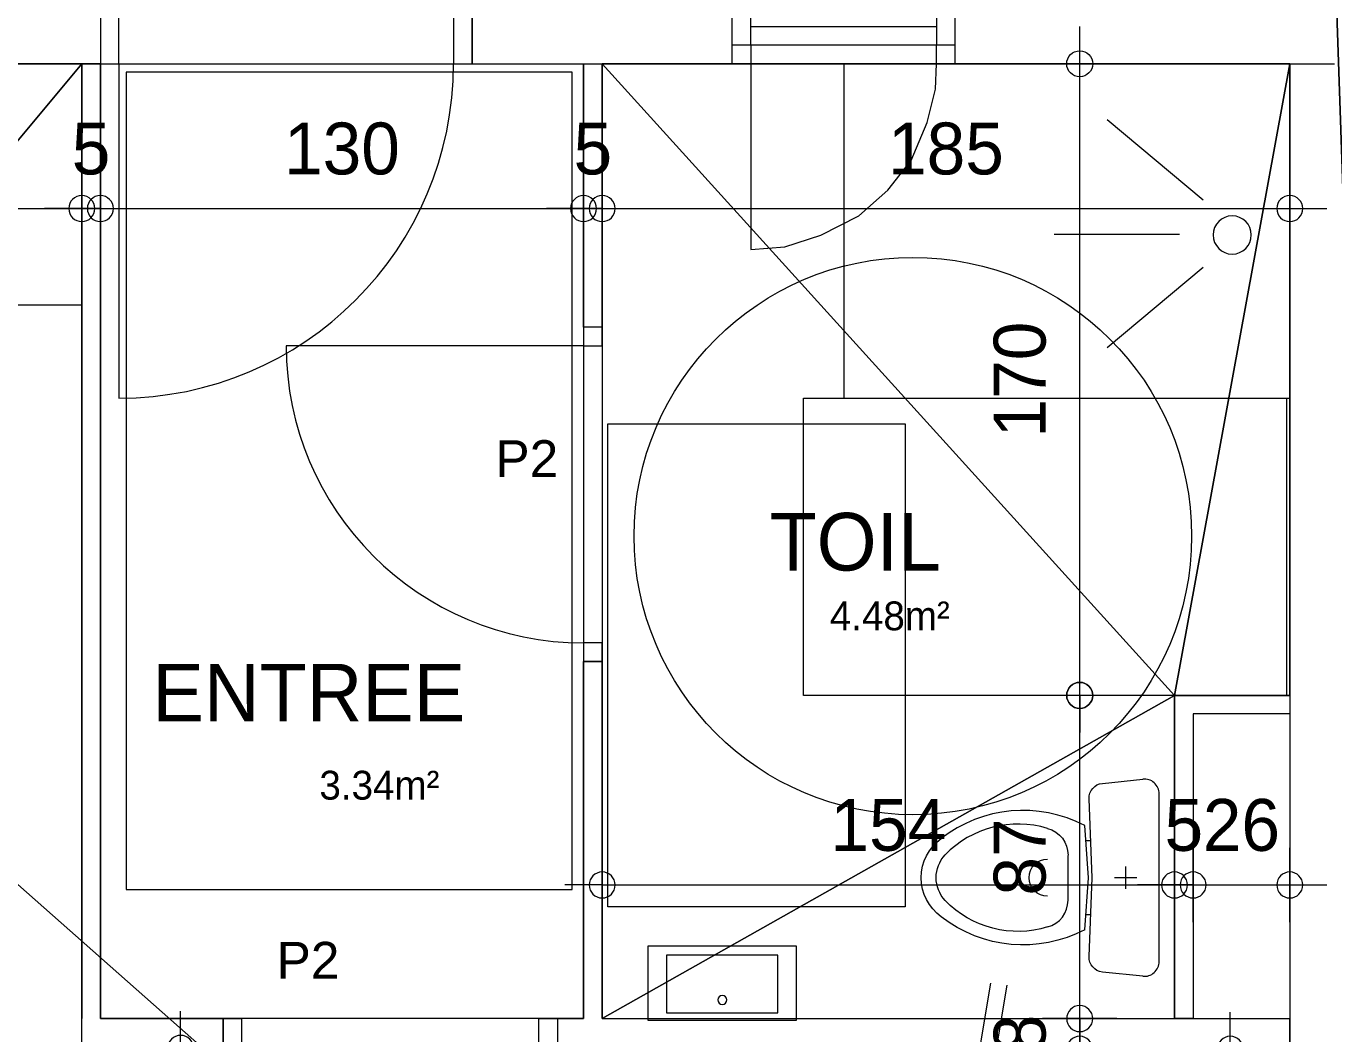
# Model space of a CAD drawing. Header units: metres. Extents: x 1.8 to 61.8, y -52.8 to -10.8.
# Drawn here: x 15.882 to 19.4, y -20.458 to -17.745 of the extents above; entities that cross this region are included whole.
import ezdxf
from ezdxf.enums import TextEntityAlignment as Align
from ezdxf.lldxf.tags import DXFTag

# ---------------------------------------------------------------- set-up
doc = ezdxf.new("R2010")
doc.units = ezdxf.units.M
doc.header["$MEASUREMENT"] = 0
for name, color, linetype in [('Calque commun', 7, 'Continuous'), ('Calque2', 7, 'Continuous'), ('Calque5', 7, 'Continuous'), ('Calque7', 7, 'Continuous'), ('Textes', 7, 'Continuous')]:
    doc.layers.add(name, color=color, linetype=linetype)
doc.styles.add('Arial8', font='arial.ttf', dxfattribs={"height": 0.098961})
doc.styles.add('Century Gothic11', font='GOTHIC.TTF', dxfattribs={"height": 0.139636})
doc.styles.add('Century Gothic19', font='GOTHIC.TTF', dxfattribs={"height": 0.155151})
doc.styles.add('Century Gothic5', font='GOTHIC.TTF', dxfattribs={"height": 0.077575})
tags = doc.linetypes.add('DASHDOT2', pattern=[0.5, 0.25, -0.125, 0, -0.125]).pattern_tags.tags
tags[10:11] = [DXFTag(74, 4), DXFTag(75, 0), DXFTag(340, '0'), DXFTag(46, 1.0), DXFTag(50, 0.0), DXFTag(44, 0.0), DXFTag(45, 0.0)]
tags[8:9] = [DXFTag(74, 4), DXFTag(75, 0), DXFTag(340, '0'), DXFTag(46, 1.0), DXFTag(50, 0.0), DXFTag(44, 0.0), DXFTag(45, 0.0)]
tags[6:7] = [DXFTag(74, 4), DXFTag(75, 0), DXFTag(340, '0'), DXFTag(46, 1.0), DXFTag(50, 0.0), DXFTag(44, 0.0), DXFTag(45, 0.0)]
tags[4:5] = [DXFTag(74, 4), DXFTag(75, 0), DXFTag(340, '0'), DXFTag(46, 1.0), DXFTag(50, 0.0), DXFTag(44, 0.0), DXFTag(45, 0.0)]
tags = doc.linetypes.add('HIDDEN', pattern=[0.375, 0.25, -0.125]).pattern_tags.tags
tags[6:7] = [DXFTag(74, 4), DXFTag(75, 0), DXFTag(340, '0'), DXFTag(46, 1.0), DXFTag(50, 0.0), DXFTag(44, 0.0), DXFTag(45, 0.0)]
tags[4:5] = [DXFTag(74, 4), DXFTag(75, 0), DXFTag(340, '0'), DXFTag(46, 1.0), DXFTag(50, 0.0), DXFTag(44, 0.0), DXFTag(45, 0.0)]
tags = doc.linetypes.add('HIDDEN2', pattern=[0.1875, 0.125, -0.0625]).pattern_tags.tags
tags[6:7] = [DXFTag(74, 4), DXFTag(75, 0), DXFTag(340, '0'), DXFTag(46, 1.0), DXFTag(50, 0.0), DXFTag(44, 0.0), DXFTag(45, 0.0)]
tags[4:5] = [DXFTag(74, 4), DXFTag(75, 0), DXFTag(340, '0'), DXFTag(46, 1.0), DXFTag(50, 0.0), DXFTag(44, 0.0), DXFTag(45, 0.0)]

# ---------------------------------------------------------------- blocks, each defined once
blk = doc.blocks.new('Block52712')
at = {"layer": 'Calque commun', "color": 7, "linetype": 'Continuous', "lineweight": 9}
for p, q in [((15.1815, -17.8466), (16.0815, -17.8466)), ((17.0815, -17.8466), (17.7815, -17.8466)), ((18.3815, -17.8466), (19.4015, -17.8466))]:
    blk.add_line(p, q, dxfattribs=at)
blk = doc.blocks.new('Block52730')
at = {"layer": 'Calque commun', "color": 7, "linetype": 'Continuous', "lineweight": 9}
blk.add_line((19.2815, -17.8466), (19.2815, -26.2066), dxfattribs=at)
blk = doc.blocks.new('@PRES_1_$$_1-19')
at = {"layer": 'Calque commun', "color": 5, "linetype": 'Continuous', "lineweight": 9}
for p, q in [((0, 0.32), (0.6, 0.32)), ((0.6, 0.15), (0, 0.15)), ((0.05, 0.05), (0.05, 0.15)), ((0.55, 0.15), (0.55, 0.05)), ((0.05, 0.1), (0.55, 0.1)), ((0.6, 0.05), (0, 0.05)), ((0, 0), (0.6, 0))]:
    blk.add_line(p, q, dxfattribs=at)
blk = doc.blocks.new('@PRES_1_$$_1-20')
at = {"layer": 'Calque commun', "color": 7, "linetype": 'Continuous', "lineweight": 9}
blk.add_line((0, 0), (0, 0.32), dxfattribs=at)
blk = doc.blocks.new('@PRES_1_$$_1-21')
at = {"layer": 'Calque commun', "color": 7, "linetype": 'Continuous', "lineweight": 9}
blk.add_line((0, 0), (0, 0.32), dxfattribs=at)
blk = doc.blocks.new('INTER_2D_COMB7')
at = {"layer": 'Calque commun', "color": 0, "linetype": 'ByBlock', "lineweight": -2}
for name in ['@PRES_1_$$_1-19', '@PRES_1_$$_1-20']:
    blk.add_blockref(name, (0, 0), dxfattribs=at)
at = {"layer": 'Calque commun', "color": 0, "linetype": 'ByBlock', "lineweight": -2, "extrusion": (0, 0, -1), "xscale": -1, "yscale": -1, "zscale": -1, "rotation": -180}
blk.add_blockref('@PRES_1_$$_1-21', (-0.6, 0), dxfattribs=at)
blk = doc.blocks.new('PLACED_COMB7')
at = {"layer": 'Calque commun', "color": 0, "linetype": 'ByBlock', "lineweight": -2}
blk.add_blockref('INTER_2D_COMB7', (0, 0), dxfattribs=at)
blk = doc.blocks.new('120x220')
at = {"layer": 'Calque commun', "color": 7, "linetype": 'HIDDEN', "lineweight": 9}
mesh = blk.add_polyface(dxfattribs=at)
corners = [(0, 2.2), (0, 0), (1.2, 0), (1.2, 2.2)]
mesh.append_faces([[corners[k] for k in face] for face in [(0, 1, 2, 3)]], dxfattribs={"color": 7})
blk = doc.blocks.new('douche90x120')
at = {"layer": 'Calque commun', "color": 7, "linetype": 'Continuous', "lineweight": 9}
for p, q in [((-0.491, -0.1501), (-0.2333, -0.3664)), ((-0.6334, -0.4582), (-0.2969, -0.4582)), ((-0.491, -0.7635), (-0.2333, -0.5472))]:
    blk.add_line(p, q, dxfattribs=at)
blk.add_arc((-0.1549, -0.4608), 0.0514, 90, 89.9994, dxfattribs=at)
mesh = blk.add_polyface(dxfattribs=at)
corners = [(-1.2, -0.9), (0, -0.9), (0, 0), (-1.2, 0)]
mesh.append_faces([[corners[k] for k in face] for face in [(0, 1, 2, 3)]], dxfattribs={"color": 7})
blk = doc.blocks.new('80x130')
at = {"layer": 'Calque commun', "color": 7, "linetype": 'HIDDEN', "lineweight": 9}
mesh = blk.add_polyface(dxfattribs=at)
corners = [(0, 0), (0, 1.3), (0.8, 1.3), (0.8, 0)]
mesh.append_faces([[corners[k] for k in face] for face in [(0, 1, 2, 3)]], dxfattribs={"color": 7})
blk = doc.blocks.new('xmodule1pcent')
at = {"layer": 'Calque commun', "color": 5, "linetype": 'Continuous', "lineweight": 9}
blk.add_arc((0, 0), 0.5, 0, 359.9994, dxfattribs=at)
blk = doc.blocks.new('xmodule1pcent2')
at = {"layer": 'Calque commun', "color": 5, "linetype": 'Continuous', "lineweight": 9}
blk.add_arc((0, 0), 0.5, 0, 359.9994, dxfattribs=at)
blk = doc.blocks.new('DimLine53246')
at = {"layer": 'Calque commun', "color": 5, "linetype": 'Continuous', "lineweight": 9}
for p, q in [((16.0815, -18.1163), (16.0815, -18.3163)), ((17.3815, -18.1163), (17.3815, -18.3163)), ((16.0815, -18.2163), (15.9815, -18.2163)), ((16.0815, -18.2163), (17.3815, -18.2163)), ((17.3815, -18.2163), (17.4815, -18.2163))]:
    blk.add_line(p, q, dxfattribs=at)
at = {"layer": 'Calque commun', "color": 5, "linetype": 'Continuous', "lineweight": 9, "xscale": 0.07000000029802322, "yscale": 0.07000000029802322, "zscale": 0.07000000029802322}
for name, p in [('xmodule1pcent', (16.0815, -18.2163)), ('xmodule1pcent2', (17.3815, -18.2163))]:
    blk.add_blockref(name, p, dxfattribs=at)
at = {"layer": 'Calque commun', "color": 5, "linetype": 'Continuous', "lineweight": 9, "style": 'Century Gothic11'}
blk.add_text('130', height=0.13964, dxfattribs=at).set_placement((16.7315, -18.1663), align=Align.BOTTOM_CENTER)
blk = doc.blocks.new('@PRES_1_$$_1-40')
at = {"layer": 'Calque commun', "color": 5, "linetype": 'Continuous', "lineweight": 9}
blk.add_line((0.05, 0.05), (0.05, 0.85), dxfattribs=at)
at = {"layer": 'Calque commun', "color": 5, "linetype": 'Continuous', "lineweight": 9, "extrusion": (0, 0, -1)}
blk.add_arc((-0.05, 0.05), 0.8, 90, 180, dxfattribs=at)
at = {"layer": 'Calque commun', "color": 5, "linetype": 'Continuous', "lineweight": 9}
mesh = blk.add_polyface(dxfattribs=at)
corners = [(0, 0), (0, 0.05), (0.05, 0.05), (0.05, 0)]
mesh.append_faces([[corners[k] for k in face] for face in [(0, 1, 2, 3)]], dxfattribs={"color": 5})
mesh = blk.add_polyface(dxfattribs=at)
corners = [(0.85, 0), (0.85, 0.05), (0.9, 0.05), (0.9, 0)]
mesh.append_faces([[corners[k] for k in face] for face in [(0, 1, 2, 3)]], dxfattribs={"color": 5})
blk = doc.blocks.new('@PRES_1_$$_1-41')
at = {"layer": 'Calque commun', "color": 0, "linetype": 'Continuous', "lineweight": 9}
blk.add_line((0, 0), (0, 0.05), dxfattribs=at)
blk = doc.blocks.new('@PRES_1_$$_1-42')
at = {"layer": 'Calque commun', "color": 0, "linetype": 'Continuous', "lineweight": 9}
blk.add_line((0, 0), (0, 0.05), dxfattribs=at)
blk = doc.blocks.new('INTER_2D_COMB14')
at = {"layer": 'Calque5', "color": 0, "linetype": 'ByBlock', "lineweight": -2}
blk.add_blockref('@PRES_1_$$_1-40', (0, 0), dxfattribs=at)
at = {"layer": 'Calque5', "color": 15, "linetype": 'ByBlock', "lineweight": -2}
blk.add_blockref('@PRES_1_$$_1-41', (0, 0), dxfattribs=at)
at = {"layer": 'Calque5', "color": 15, "linetype": 'ByBlock', "lineweight": -2, "extrusion": (0, 0, -1), "xscale": -1, "yscale": -1, "zscale": -1, "rotation": -180}
blk.add_blockref('@PRES_1_$$_1-42', (-0.9, 0), dxfattribs=at)
blk = doc.blocks.new('PLACED_COMB14')
at = {"layer": 'Calque5', "color": 0, "linetype": 'ByBlock', "lineweight": -2}
blk.add_blockref('INTER_2D_COMB14', (0, 0), dxfattribs=at)
blk = doc.blocks.new('xmodule1pcent3')
at = {"layer": 'Calque commun', "color": 5, "linetype": 'Continuous', "lineweight": 9}
blk.add_arc((0, 0), 0.5, 0, 359.9994, dxfattribs=at)
blk = doc.blocks.new('xmodule1pcent4')
at = {"layer": 'Calque commun', "color": 5, "linetype": 'Continuous', "lineweight": 9}
blk.add_arc((0, 0), 0.5, 0, 359.9994, dxfattribs=at)
blk = doc.blocks.new('DimLine55267')
at = {"layer": 'Calque commun', "color": 5, "linetype": 'Continuous', "lineweight": 9}
for p, q in [((13.3216, -18.1163), (13.3216, -18.3163)), ((16.0315, -18.1163), (16.0315, -18.3163)), ((13.3216, -18.2163), (13.2215, -18.2163)), ((13.3216, -18.2163), (16.0315, -18.2163)), ((16.0315, -18.2163), (16.1315, -18.2163))]:
    blk.add_line(p, q, dxfattribs=at)
at = {"layer": 'Calque commun', "color": 5, "linetype": 'Continuous', "lineweight": 9, "xscale": 0.07000000029802322, "yscale": 0.07000000029802322, "zscale": 0.07000000029802322}
for name, p in [('xmodule1pcent3', (13.3216, -18.2163)), ('xmodule1pcent4', (16.0315, -18.2163))]:
    blk.add_blockref(name, p, dxfattribs=at)
at = {"layer": 'Calque commun', "color": 5, "linetype": 'Continuous', "lineweight": 9, "style": 'Century Gothic11'}
blk.add_text('271', height=0.13964, dxfattribs=at).set_placement((14.6765, -18.1663), align=Align.BOTTOM_CENTER)
blk = doc.blocks.new('xmodule1pcent5')
at = {"layer": 'Calque commun', "color": 5, "linetype": 'Continuous', "lineweight": 9}
blk.add_arc((0, 0), 0.5, 0, 359.9994, dxfattribs=at)
blk = doc.blocks.new('xmodule1pcent6')
at = {"layer": 'Calque commun', "color": 5, "linetype": 'Continuous', "lineweight": 9}
blk.add_arc((0, 0), 0.5, 0, 359.9994, dxfattribs=at)
blk = doc.blocks.new('DimLine55275')
at = {"layer": 'Calque commun', "color": 5, "linetype": 'Continuous', "lineweight": 9}
for p, q in [((16.0315, -18.1163), (16.0315, -18.3163)), ((16.0815, -18.1163), (16.0815, -18.3163)), ((16.0315, -18.2163), (15.9315, -18.2163)), ((16.0315, -18.2163), (16.0815, -18.2163)), ((16.0815, -18.2163), (16.1815, -18.2163))]:
    blk.add_line(p, q, dxfattribs=at)
at = {"layer": 'Calque commun', "color": 5, "linetype": 'Continuous', "lineweight": 9, "xscale": 0.07000000029802322, "yscale": 0.07000000029802322, "zscale": 0.07000000029802322}
for name, p in [('xmodule1pcent5', (16.0315, -18.2163)), ('xmodule1pcent6', (16.0815, -18.2163))]:
    blk.add_blockref(name, p, dxfattribs=at)
at = {"layer": 'Calque commun', "color": 5, "linetype": 'Continuous', "lineweight": 9, "style": 'Century Gothic11'}
blk.add_text('5', height=0.1396, dxfattribs=at).set_placement((16.0565, -18.1663), align=Align.BOTTOM_CENTER)
blk = doc.blocks.new('xmodule1pcent7')
at = {"layer": 'Calque commun', "color": 5, "linetype": 'Continuous', "lineweight": 9}
blk.add_arc((0, 0), 0.5, 0, 359.9994, dxfattribs=at)
blk = doc.blocks.new('xmodule1pcent8')
at = {"layer": 'Calque commun', "color": 5, "linetype": 'Continuous', "lineweight": 9}
blk.add_arc((0, 0), 0.5, 0, 359.9994, dxfattribs=at)
blk = doc.blocks.new('DimLine55283')
at = {"layer": 'Calque commun', "color": 5, "linetype": 'Continuous', "lineweight": 9}
for p, q in [((17.3815, -18.3163), (17.3815, -18.1163)), ((17.4315, -18.1163), (17.4315, -18.3163)), ((17.3815, -18.2163), (17.2815, -18.2163)), ((17.3815, -18.2163), (17.4315, -18.2163)), ((17.4315, -18.2163), (17.5315, -18.2163))]:
    blk.add_line(p, q, dxfattribs=at)
at = {"layer": 'Calque commun', "color": 5, "linetype": 'Continuous', "lineweight": 9, "xscale": 0.07000000029802322, "yscale": 0.07000000029802322, "zscale": 0.07000000029802322}
for name, p in [('xmodule1pcent7', (17.3815, -18.2163)), ('xmodule1pcent8', (17.4315, -18.2163))]:
    blk.add_blockref(name, p, dxfattribs=at)
at = {"layer": 'Calque commun', "color": 5, "linetype": 'Continuous', "lineweight": 9, "style": 'Century Gothic11'}
blk.add_text('5', height=0.1396, dxfattribs=at).set_placement((17.4065, -18.1663), align=Align.BOTTOM_CENTER)
blk = doc.blocks.new('xmodule1pcent9')
at = {"layer": 'Calque commun', "color": 5, "linetype": 'Continuous', "lineweight": 9}
blk.add_arc((0, 0), 0.5, 0, 359.9994, dxfattribs=at)
blk = doc.blocks.new('xmodule1pcent10')
at = {"layer": 'Calque commun', "color": 5, "linetype": 'Continuous', "lineweight": 9}
blk.add_arc((0, 0), 0.5, 0, 359.9994, dxfattribs=at)
blk = doc.blocks.new('DimLine55291')
at = {"layer": 'Calque commun', "color": 5, "linetype": 'Continuous', "lineweight": 9}
for p, q in [((17.4315, -20.1369), (17.4315, -19.9369)), ((18.9715, -20.1369), (18.9715, -19.9369)), ((17.4315, -20.0369), (17.3315, -20.0369)), ((17.4315, -20.0369), (18.9715, -20.0369)), ((18.9715, -20.0369), (19.0715, -20.0369))]:
    blk.add_line(p, q, dxfattribs=at)
at = {"layer": 'Calque commun', "color": 5, "linetype": 'Continuous', "lineweight": 9, "xscale": 0.07000000029802322, "yscale": 0.07000000029802322, "zscale": 0.07000000029802322}
for name, p in [('xmodule1pcent9', (17.4315, -20.0369)), ('xmodule1pcent10', (18.9715, -20.0369))]:
    blk.add_blockref(name, p, dxfattribs=at)
at = {"layer": 'Calque commun', "color": 5, "linetype": 'Continuous', "lineweight": 9, "style": 'Century Gothic11'}
blk.add_text('154', height=0.13964, dxfattribs=at).set_placement((18.2015, -19.9869), align=Align.BOTTOM_CENTER)
blk = doc.blocks.new('xmodule1pcent11')
at = {"layer": 'Calque commun', "color": 5, "linetype": 'Continuous', "lineweight": 9}
blk.add_arc((0, 0), 0.5, 0, 359.9994, dxfattribs=at)
blk = doc.blocks.new('xmodule1pcent12')
at = {"layer": 'Calque commun', "color": 5, "linetype": 'Continuous', "lineweight": 9}
blk.add_arc((0, 0), 0.5, 0, 359.9994, dxfattribs=at)
blk = doc.blocks.new('DimLine55302')
at = {"layer": 'Calque commun', "color": 5, "linetype": 'Continuous', "lineweight": 9}
for p, q in [((18.9715, -20.1369), (18.9715, -19.9369)), ((19.0215, -20.1369), (19.0215, -19.9369)), ((18.9715, -20.0369), (18.8715, -20.0369)), ((18.9715, -20.0369), (19.0215, -20.0369)), ((19.0215, -20.0369), (19.1215, -20.0369))]:
    blk.add_line(p, q, dxfattribs=at)
at = {"layer": 'Calque commun', "color": 5, "linetype": 'Continuous', "lineweight": 9, "xscale": 0.07000000029802322, "yscale": 0.07000000029802322, "zscale": 0.07000000029802322}
for name, p in [('xmodule1pcent11', (18.9715, -20.0369)), ('xmodule1pcent12', (19.0215, -20.0369))]:
    blk.add_blockref(name, p, dxfattribs=at)
at = {"layer": 'Calque commun', "color": 5, "linetype": 'Continuous', "lineweight": 9, "style": 'Century Gothic11'}
blk.add_text('5', height=0.1396, dxfattribs=at).set_placement((18.9965, -19.9869), align=Align.BOTTOM_CENTER)
blk = doc.blocks.new('xmodule1pcent17')
at = {"layer": 'Calque commun', "color": 5, "linetype": 'Continuous', "lineweight": 9}
blk.add_arc((0, 0), 0.5, 0, 359.9994, dxfattribs=at)
blk = doc.blocks.new('xmodule1pcent18')
at = {"layer": 'Calque commun', "color": 5, "linetype": 'Continuous', "lineweight": 9}
blk.add_arc((0, 0), 0.5, 0, 359.9994, dxfattribs=at)
blk = doc.blocks.new('DimLine55344')
at = {"layer": 'Calque commun', "color": 5, "linetype": 'Continuous', "lineweight": 9}
for p, q in [((19.1215, -20.4792), (19.1215, -20.3792)), ((19.2215, -20.4792), (19.0215, -20.4792)), ((19.1215, -22.3567), (19.1215, -20.4792)), ((19.2215, -22.3567), (19.0215, -22.3567)), ((19.1215, -22.3567), (19.1215, -22.4567))]:
    blk.add_line(p, q, dxfattribs=at)
at = {"layer": 'Calque commun', "color": 5, "linetype": 'Continuous', "lineweight": 9, "xscale": 0.07000000029802322, "yscale": 0.07000000029802322, "zscale": 0.07000000029802322, "rotation": 90}
for name, p in [('xmodule1pcent18', (19.1215, -20.4792)), ('xmodule1pcent17', (19.1215, -22.3567))]:
    blk.add_blockref(name, p, dxfattribs=at)
at = {"layer": 'Calque commun', "color": 5, "linetype": 'Continuous', "lineweight": 9, "style": 'Century Gothic11'}
blk.add_text('188', height=0.13964, rotation=90, dxfattribs=at).set_placement((19.0715, -21.4179), align=Align.BOTTOM_CENTER)
blk = doc.blocks.new('xmodule1pcent19')
at = {"layer": 'Calque commun', "color": 5, "linetype": 'Continuous', "lineweight": 9}
blk.add_arc((0, 0), 0.5, 0, 359.9994, dxfattribs=at)
blk = doc.blocks.new('xmodule1pcent20')
at = {"layer": 'Calque commun', "color": 5, "linetype": 'Continuous', "lineweight": 9}
blk.add_arc((0, 0), 0.5, 0, 359.9994, dxfattribs=at)
blk = doc.blocks.new('DimLine55352')
at = {"layer": 'Calque commun', "color": 5, "linetype": 'Continuous', "lineweight": 9}
for p, q in [((18.7164, -20.3966), (18.7164, -20.2966)), ((18.8164, -20.3966), (18.6164, -20.3966)), ((18.7164, -20.4792), (18.7164, -20.3966)), ((18.8164, -20.4792), (18.6164, -20.4792)), ((18.7164, -20.4792), (18.7164, -20.5792))]:
    blk.add_line(p, q, dxfattribs=at)
at = {"layer": 'Calque commun', "color": 5, "linetype": 'Continuous', "lineweight": 9, "xscale": 0.07000000029802322, "yscale": 0.07000000029802322, "zscale": 0.07000000029802322, "rotation": 90}
for name, p in [('xmodule1pcent20', (18.7164, -20.3966)), ('xmodule1pcent19', (18.7164, -20.4792))]:
    blk.add_blockref(name, p, dxfattribs=at)
at = {"layer": 'Calque commun', "color": 5, "linetype": 'Continuous', "lineweight": 9, "style": 'Century Gothic11'}
blk.add_text('8', height=0.1396, rotation=90, dxfattribs=at).set_placement((18.6664, -20.4379), align=Align.BOTTOM_CENTER)
blk = doc.blocks.new('xmodule1pcent21')
at = {"layer": 'Calque commun', "color": 5, "linetype": 'Continuous', "lineweight": 9}
blk.add_arc((0, 0), 0.5, 0, 359.9994, dxfattribs=at)
blk = doc.blocks.new('xmodule1pcent22')
at = {"layer": 'Calque commun', "color": 5, "linetype": 'Continuous', "lineweight": 9}
blk.add_arc((0, 0), 0.5, 0, 359.9994, dxfattribs=at)
blk = doc.blocks.new('DimLine55360')
at = {"layer": 'Calque commun', "color": 5, "linetype": 'Continuous', "lineweight": 9}
for p, q in [((18.7164, -17.8266), (18.7164, -17.7266)), ((18.8164, -17.8266), (18.6164, -17.8266)), ((18.7164, -19.5266), (18.7164, -17.8266)), ((18.8164, -19.5266), (18.6164, -19.5266)), ((18.7164, -19.5266), (18.7164, -19.6266))]:
    blk.add_line(p, q, dxfattribs=at)
at = {"layer": 'Calque commun', "color": 5, "linetype": 'Continuous', "lineweight": 9, "extrusion": (0, 0, -1), "xscale": -0.07000000029802322, "yscale": -0.07000000029802322, "zscale": -0.07000000029802322, "rotation": 90}
for name, p in [('xmodule1pcent22', (-18.7164, -17.8266)), ('xmodule1pcent21', (-18.7164, -19.5266))]:
    blk.add_blockref(name, p, dxfattribs=at)
at = {"layer": 'Calque commun', "color": 5, "linetype": 'Continuous', "lineweight": 9, "style": 'Century Gothic11'}
blk.add_text('170', height=0.13964, rotation=90, dxfattribs=at).set_placement((18.6664, -18.6766), align=Align.BOTTOM_CENTER)
blk = doc.blocks.new('xmodule1pcent23')
at = {"layer": 'Calque commun', "color": 5, "linetype": 'Continuous', "lineweight": 9}
blk.add_arc((0, 0), 0.5, 0, 359.9994, dxfattribs=at)
blk = doc.blocks.new('xmodule1pcent24')
at = {"layer": 'Calque commun', "color": 5, "linetype": 'Continuous', "lineweight": 9}
blk.add_arc((0, 0), 0.5, 0, 359.9994, dxfattribs=at)
blk = doc.blocks.new('DimLine55368')
at = {"layer": 'Calque commun', "color": 5, "linetype": 'Continuous', "lineweight": 9}
for p, q in [((18.7164, -19.5266), (18.7164, -19.4266)), ((18.8164, -19.5266), (18.6164, -19.5266)), ((18.7164, -20.3966), (18.7164, -19.5266)), ((18.8164, -20.3966), (18.6164, -20.3966)), ((18.7164, -20.3966), (18.7164, -20.4966))]:
    blk.add_line(p, q, dxfattribs=at)
at = {"layer": 'Calque commun', "color": 5, "linetype": 'Continuous', "lineweight": 9, "xscale": 0.07000000029802322, "yscale": 0.07000000029802322, "zscale": 0.07000000029802322, "rotation": 90}
for name, p in [('xmodule1pcent24', (18.7164, -19.5266)), ('xmodule1pcent23', (18.7164, -20.3966))]:
    blk.add_blockref(name, p, dxfattribs=at)
at = {"layer": 'Calque commun', "color": 5, "linetype": 'Continuous', "lineweight": 9, "style": 'Century Gothic11'}
blk.add_text('87', height=0.13964, rotation=90, dxfattribs=at).set_placement((18.6664, -19.9616), align=Align.BOTTOM_CENTER)
blk = doc.blocks.new('xmodule1pcent37')
at = {"layer": 'Calque commun', "color": 5, "linetype": 'Continuous', "lineweight": 9}
blk.add_arc((0, 0), 0.5, 0, 359.9994, dxfattribs=at)
blk = doc.blocks.new('xmodule1pcent38')
at = {"layer": 'Calque commun', "color": 5, "linetype": 'Continuous', "lineweight": 9}
blk.add_arc((0, 0), 0.5, 0, 359.9994, dxfattribs=at)
blk = doc.blocks.new('DimLine55777')
at = {"layer": 'Calque commun', "color": 5, "linetype": 'Continuous', "lineweight": 9}
for p, q in [((19.0215, -20.1369), (19.0215, -19.9369)), ((19.2815, -20.1369), (19.2815, -19.9369)), ((19.0215, -20.0369), (18.9215, -20.0369)), ((19.0215, -20.0369), (19.2815, -20.0369)), ((19.2815, -20.0369), (19.3815, -20.0369))]:
    blk.add_line(p, q, dxfattribs=at)
at = {"layer": 'Calque commun', "color": 5, "linetype": 'Continuous', "lineweight": 9, "xscale": 0.07000000029802322, "yscale": 0.07000000029802322, "zscale": 0.07000000029802322}
for name, p in [('xmodule1pcent37', (19.0215, -20.0369)), ('xmodule1pcent38', (19.2815, -20.0369))]:
    blk.add_blockref(name, p, dxfattribs=at)
at = {"layer": 'Calque commun', "color": 5, "linetype": 'Continuous', "lineweight": 9, "style": 'Century Gothic11'}
blk.add_text('26', height=0.13964, dxfattribs=at).set_placement((19.1515, -19.9869), align=Align.BOTTOM_CENTER)
blk = doc.blocks.new('xmodule1pcent43')
at = {"layer": 'Calque commun', "color": 5, "linetype": 'Continuous', "lineweight": 9}
blk.add_arc((0, 0), 0.5, 0, 359.9994, dxfattribs=at)
blk = doc.blocks.new('xmodule1pcent44')
at = {"layer": 'Calque commun', "color": 5, "linetype": 'Continuous', "lineweight": 9}
blk.add_arc((0, 0), 0.5, 0, 359.9994, dxfattribs=at)
blk = doc.blocks.new('DimLine56137')
at = {"layer": 'Calque commun', "color": 5, "linetype": 'Continuous', "lineweight": 9}
for p, q in [((16.2975, -20.4766), (16.2975, -20.3766)), ((16.3975, -20.4766), (16.1975, -20.4766)), ((16.2975, -21.3766), (16.2975, -20.4766)), ((16.3975, -21.3766), (16.1975, -21.3766)), ((16.2975, -21.3766), (16.2975, -21.4766))]:
    blk.add_line(p, q, dxfattribs=at)
at = {"layer": 'Calque commun', "color": 5, "linetype": 'Continuous', "lineweight": 9, "xscale": 0.07000000029802322, "yscale": 0.07000000029802322, "zscale": 0.07000000029802322, "rotation": 90}
for name, p in [('xmodule1pcent44', (16.2975, -20.4766)), ('xmodule1pcent43', (16.2975, -21.3766))]:
    blk.add_blockref(name, p, dxfattribs=at)
at = {"layer": 'Calque commun', "color": 5, "linetype": 'Continuous', "lineweight": 9, "style": 'Century Gothic11'}
blk.add_text('90', height=0.13964, rotation=90, dxfattribs=at).set_placement((16.2475, -20.9266), align=Align.BOTTOM_CENTER)
blk = doc.blocks.new('lavmain')
at = {"layer": 'Calque commun', "color": 7, "linetype": 'Continuous', "lineweight": 9}
for p, q in [((0.4, 0), (0, 0)), ((0, 0), (0, -0.2)), ((0.4, -0.2), (0.4, 0)), ((0.35, -0.02), (0.05, -0.02)), ((0.05, -0.02), (0.05, -0.1757)), ((0.35, -0.1757), (0.35, -0.02)), ((0.05, -0.1757), (0.35, -0.1757)), ((0, -0.2), (0.4, -0.2))]:
    blk.add_line(p, q, dxfattribs=at)
blk.add_arc((0.1993, -0.055), 0.0121, 90, 89.9994, dxfattribs=at)
blk = doc.blocks.new('@PRES_1_$$_1-43')
at = {"layer": 'Calque commun', "color": 5, "linetype": 'Continuous', "lineweight": 9}
blk.add_line((0.05, 0.08), (0.05, 0.88), dxfattribs=at)
at = {"layer": 'Calque commun', "color": 5, "linetype": 'Continuous', "lineweight": 9, "extrusion": (0, 0, -1)}
blk.add_arc((-0.05, 0.08), 0.8, 90, 180, dxfattribs=at)
at = {"layer": 'Calque commun', "color": 5, "linetype": 'Continuous', "lineweight": 9}
mesh = blk.add_polyface(dxfattribs=at)
corners = [(0, 0), (0, 0.08), (0.05, 0.08), (0.05, 0)]
mesh.append_faces([[corners[k] for k in face] for face in [(0, 1, 2, 3)]], dxfattribs={"color": 5})
mesh = blk.add_polyface(dxfattribs=at)
corners = [(0.85, 0), (0.85, 0.08), (0.9, 0.08), (0.9, 0)]
mesh.append_faces([[corners[k] for k in face] for face in [(0, 1, 2, 3)]], dxfattribs={"color": 5})
blk = doc.blocks.new('@PRES_1_$$_1-44')
at = {"layer": 'Calque commun', "color": 7, "linetype": 'Continuous', "lineweight": 9}
blk.add_line((0, 0), (0, 0.08), dxfattribs=at)
blk = doc.blocks.new('@PRES_1_$$_1-45')
at = {"layer": 'Calque commun', "color": 7, "linetype": 'Continuous', "lineweight": 9}
blk.add_line((0, 0), (0, 0.08), dxfattribs=at)
blk = doc.blocks.new('INTER_2D_COMB15')
at = {"layer": 'Calque5', "color": 0, "linetype": 'ByBlock', "lineweight": -2}
for name in ['@PRES_1_$$_1-43', '@PRES_1_$$_1-44']:
    blk.add_blockref(name, (0, 0), dxfattribs=at)
at = {"layer": 'Calque5', "color": 0, "linetype": 'ByBlock', "lineweight": -2, "extrusion": (0, 0, -1), "xscale": -1, "yscale": -1, "zscale": -1, "rotation": -180}
blk.add_blockref('@PRES_1_$$_1-45', (-0.9, 0), dxfattribs=at)
blk = doc.blocks.new('PLACED_COMB15')
at = {"layer": 'Calque5', "color": 0, "linetype": 'ByBlock', "lineweight": -2}
blk.add_blockref('INTER_2D_COMB15', (0, 0), dxfattribs=at)
blk = doc.blocks.new('60x65')
at = {"layer": 'Calque commun', "color": 7, "linetype": 'HIDDEN', "lineweight": 9}
mesh = blk.add_polyface(dxfattribs=at)
corners = [(0, 0.6), (0.65, 0.6), (0.65, 0), (0, 0)]
mesh.append_faces([[corners[k] for k in face] for face in [(0, 1, 2, 3)]], dxfattribs={"color": 7})
blk = doc.blocks.new('xmodule1pcent65')
at = {"layer": 'Calque commun', "color": 5, "linetype": 'Continuous', "lineweight": 9}
blk.add_arc((0, 0), 0.5, 0, 359.9994, dxfattribs=at)
blk = doc.blocks.new('xmodule1pcent66')
at = {"layer": 'Calque commun', "color": 5, "linetype": 'Continuous', "lineweight": 9}
blk.add_arc((0, 0), 0.5, 0, 359.9994, dxfattribs=at)
blk = doc.blocks.new('DimLine60911')
at = {"layer": 'Calque commun', "color": 5, "linetype": 'Continuous', "lineweight": 9}
for p, q in [((17.4315, -18.3163), (17.4315, -18.1163)), ((19.2815, -18.3163), (19.2815, -18.1163)), ((17.4315, -18.2163), (17.3315, -18.2163)), ((17.4315, -18.2163), (19.2815, -18.2163)), ((19.2815, -18.2163), (19.3815, -18.2163))]:
    blk.add_line(p, q, dxfattribs=at)
at = {"layer": 'Calque commun', "color": 5, "linetype": 'Continuous', "lineweight": 9, "xscale": 0.07000000029802322, "yscale": 0.07000000029802322, "zscale": 0.07000000029802322}
for name, p in [('xmodule1pcent65', (17.4315, -18.2163)), ('xmodule1pcent66', (19.2815, -18.2163))]:
    blk.add_blockref(name, p, dxfattribs=at)
at = {"layer": 'Calque commun', "color": 5, "linetype": 'Continuous', "lineweight": 9, "style": 'Century Gothic11'}
blk.add_text('185', height=0.13964, dxfattribs=at).set_placement((18.3565, -18.1663), align=Align.BOTTOM_CENTER)
blk = doc.blocks.new('xmodule1pcent67')
at = {"layer": 'Calque commun', "color": 15, "linetype": 'Continuous', "lineweight": 18}
for p, q in [((16.0315, -17.8266), (16.0315, -20.3966)), ((16.0815, -17.8266), (16.0315, -17.8266)), ((16.0815, -17.8266), (16.0815, -20.3966)), ((17.3815, -17.8266), (17.4315, -17.8266)), ((17.3815, -18.5355), (17.3815, -17.8266)), ((17.4315, -18.5355), (17.4315, -17.8266)), ((17.3815, -20.3966), (17.3815, -19.4355)), ((17.4315, -20.3966), (17.4315, -19.4355)), ((19.2815, -19.5266), (18.9715, -19.5266)), ((18.9715, -19.5266), (18.9715, -20.3966)), ((19.2815, -19.5266), (19.2815, -19.5766)), ((19.2815, -19.5766), (19.0215, -19.5766)), ((19.0215, -19.5766), (19.0215, -20.3966)), ((19.0215, -20.3966), (18.9715, -20.3966))]:
    blk.add_line(p, q, dxfattribs=at)
at = {"layer": 'Calque commun', "color": 7, "linetype": 'Continuous', "lineweight": 9}
blk.add_line((17.3815, -18.4516), (17.3815, -17.8266), dxfattribs=at)
at = {"layer": 'Calque commun', "color": 7, "linetype": 'DASHDOT2', "lineweight": 9}
for p, q in [((18.2474, -21.6778), (18.4772, -20.3013)), ((18.4844, -20.5266), (18.5211, -20.3068))]:
    blk.add_line(p, q, dxfattribs=at)
at = {"layer": 'Calque commun', "color": 7, "linetype": 'Continuous', "lineweight": 18}
for p, q in [((16.0315, -20.4766), (16.0315, -20.3966)), ((16.0815, -20.3966), (16.4115, -20.3966)), ((17.3115, -20.3966), (17.3815, -20.3966)), ((17.4315, -20.3966), (19.2815, -20.3966)), ((19.2815, -20.4766), (19.2815, -20.3966))]:
    blk.add_line(p, q, dxfattribs=at)
at = {"layer": 'Calque commun', "color": 9, "linetype": 'Continuous', "lineweight": 9}
blk.add_line((17.3815, -20.3966), (16.0815, -20.3966), dxfattribs=at)
at = {"layer": 'Calque commun', "color": 7, "linetype": 'HIDDEN', "lineweight": 9, "extrusion": (1.22461e-16, 0, -1)}
blk.add_arc((-18.2675, -19.0978), 0.75, 270, 269.9994, dxfattribs=at)
at = {"layer": 'Calque commun', "color": 5, "linetype": 'Continuous', "lineweight": 9}
for name in ['DimLine55360', 'DimLine55267', 'DimLine55275', 'DimLine53246', 'DimLine55283', 'DimLine60911', 'DimLine55368', 'DimLine55291', 'DimLine55302', 'DimLine55777', 'DimLine55352', 'DimLine56137', 'DimLine55344']:
    blk.add_blockref(name, (0, 0), dxfattribs=at)
at = {"layer": 'Calque commun', "color": 0, "linetype": 'ByBlock', "lineweight": -2}
for name, p, rotation in [('60x65', (15.4315, -17.8266), -90.00000000000001), ('80x130', (19.273, -19.5266), 90), ('80x130', (18.2468, -18.7954), 180), ('lavmain', (17.9543, -20.4011), 180), ('PLACED_COMB15', (17.3115, -20.3966), 180)]:
    blk.add_blockref(name, p, dxfattribs=dict(at, rotation=rotation))
for name, p in [('douche90x120', (19.2815, -17.8266)), ('120x220', (16.1509, -20.049))]:
    blk.add_blockref(name, p, dxfattribs=at)
at = {"layer": 'Calque commun', "color": 0, "linetype": 'ByBlock', "lineweight": -2, "extrusion": (0, 0, -1), "xscale": -1, "yscale": -1, "zscale": -1, "rotation": 90.00000000000001}
blk.add_blockref('PLACED_COMB14', (-17.4315, -18.5355), dxfattribs=at)
at = {"layer": 'Calque commun', "color": 9, "linetype": 'ByBlock', "lineweight": -2, "style": 'Century Gothic5'}
for s, p in [('4.48m²', (18.3669, -19.2738)), ('3.34m²', (16.9937, -19.7295, 0))]:
    blk.add_text(s, height=0.07758, dxfattribs=at).set_placement(p, align=Align.TOP_RIGHT)
at = {"layer": 'Textes', "color": 5, "linetype": 'ByBlock', "lineweight": -2, "style": 'Arial8'}
for p in [(17.1443, -18.9684), (16.5556, -20.3186)]:
    blk.add_text('P2', height=0.09896, dxfattribs=at).set_placement(p, align=Align.BOTTOM_LEFT)
at = {"layer": 'Textes', "color": 5, "linetype": 'ByBlock', "lineweight": -2, "style": 'Century Gothic19'}
for s, p in [('TOIL', (17.8819, -19.0354)), ('ENTREE', (16.2216, -19.4417))]:
    blk.add_text(s, height=0.15515, dxfattribs=at).set_placement(p, align=Align.TOP_LEFT)
at = {"layer": 'Calque commun', "color": 9, "linetype": 'Continuous', "lineweight": 18}
mesh = blk.add_polyface(dxfattribs=at)
corners = [(16.9815, -22.4041), (13.9816, -21.0066), (13.3216, -26.1866), (17.262, -21.3766), (16.0315, -20.4766), (17.0395, -21.5019), (19.2815, -26.1866), (19.2815, -22.4041), (16.9815, -21.654), (13.3216, -17.8268), (13.3216, -20.2866), (13.9816, -20.2866), (17.1586, -21.4553), (17.262, -21.4566), (16.0315, -17.8266), (18.2659, -21.3766), (18.2659, -20.4766), (13.3216, -21.0066)]
mesh.append_faces([[corners[k] for k in face] for face in [(12, 3, 5), (6, 0, 2), (14, 11, 4)]], dxfattribs={"vtx0": -1, "vtx1": -1, "color": 9})
mesh.append_faces([[corners[k] for k in face] for face in [(0, 1, 2), (3, 4, 5), (1, 8, 4)]], dxfattribs={"vtx0": -1, "vtx1": -1, "vtx2": -1, "color": 9})
mesh.append_faces([[corners[k] for k in face] for face in [(3, 16, 4)]], dxfattribs={"vtx0": -1, "vtx2": -1, "color": 9})
mesh.append_faces([[corners[k] for k in face] for face in [(0, 8, 1), (14, 9, 11), (8, 5, 4), (11, 1, 4)]], dxfattribs={"vtx1": -1, "vtx2": -1, "color": 9})
mesh.append_faces([[corners[k] for k in face] for face in [(6, 7, 0), (9, 10, 11), (12, 13, 3), (3, 15, 16), (1, 17, 2)]], dxfattribs={"vtx2": -1, "color": 9})
at = {"layer": 'Calque commun', "color": 9, "linetype": 'Continuous', "lineweight": 9}
mesh = blk.add_polyface(dxfattribs=at)
corners = [(17.3815, -20.3966), (16.0815, -20.3966), (16.0815, -17.8266), (17.3815, -17.8266)]
mesh.append_faces([[corners[k] for k in face] for face in [(0, 1, 2, 3)]], dxfattribs={"color": 9})
at = {"layer": 'Calque commun', "color": 9, "linetype": 'Continuous', "lineweight": 18}
mesh = blk.add_polyface(dxfattribs=at)
corners = [(18.9715, -20.3966), (18.9715, -19.5266), (17.4315, -20.3966), (19.2815, -17.8266), (17.4315, -17.8266), (19.2815, -19.5266)]
mesh.append_faces([[corners[k] for k in face] for face in [(3, 1, 5)]], dxfattribs={"vtx0": -1, "color": 9})
mesh.append_faces([[corners[k] for k in face] for face in [(0, 1, 2)]], dxfattribs={"vtx1": -1, "color": 9})
mesh.append_faces([[corners[k] for k in face] for face in [(3, 4, 1), (4, 2, 1)]], dxfattribs={"vtx1": -1, "vtx2": -1, "color": 9})
blk = doc.blocks.new('@PRES_1_$$_1-25')
at = {"layer": 'Calque commun', "color": 5, "linetype": 'Continuous', "lineweight": 9}
blk.add_line((0.05, 0.32), (0.05, 1.22), dxfattribs=at)
at = {"layer": 'Calque commun', "color": 5, "linetype": 'Continuous', "lineweight": 9, "extrusion": (0, 0, -1)}
blk.add_arc((-0.05, 0.32), 0.9, 90, 180, dxfattribs=at)
at = {"layer": 'Calque commun', "color": 5, "linetype": 'Continuous', "lineweight": 9}
mesh = blk.add_polyface(dxfattribs=at)
corners = [(0, 0), (0, 0.32), (0.05, 0.32), (0.05, 0)]
mesh.append_faces([[corners[k] for k in face] for face in [(0, 1, 2, 3)]], dxfattribs={"color": 5})
mesh = blk.add_polyface(dxfattribs=at)
corners = [(0.95, 0), (0.95, 0.32), (1, 0.32), (1, 0)]
mesh.append_faces([[corners[k] for k in face] for face in [(0, 1, 2, 3)]], dxfattribs={"color": 5})
blk = doc.blocks.new('@PRES_1_$$_1-26')
at = {"layer": 'Calque commun', "color": 0, "linetype": 'ByBlock', "lineweight": -2}
blk.add_line((0, 0), (0, 0.32), dxfattribs=at)
blk = doc.blocks.new('@PRES_1_$$_1-27')
at = {"layer": 'Calque commun', "color": 0, "linetype": 'ByBlock', "lineweight": -2}
blk.add_line((0, 0), (0, 0.32), dxfattribs=at)
blk = doc.blocks.new('INTER_2D_COMB9')
at = {"layer": 'Calque7', "color": 0, "linetype": 'ByBlock', "lineweight": -2}
blk.add_blockref('@PRES_1_$$_1-25', (0, 0), dxfattribs=at)
at = {"layer": 'Calque7', "color": 7, "linetype": 'Continuous', "lineweight": 9}
blk.add_blockref('@PRES_1_$$_1-26', (0, 0), dxfattribs=at)
at = {"layer": 'Calque7', "color": 7, "linetype": 'Continuous', "lineweight": 9, "extrusion": (0, 0, -1), "xscale": -1, "yscale": -1, "zscale": -1, "rotation": -180}
blk.add_blockref('@PRES_1_$$_1-27', (-1, 0), dxfattribs=at)
blk = doc.blocks.new('PLACED_COMB9')
at = {"layer": 'Calque7', "color": 0, "linetype": 'ByBlock', "lineweight": -2}
blk.add_blockref('INTER_2D_COMB9', (0, 0), dxfattribs=at)
blk = doc.blocks.new('wc-3')
at = {"layer": 'Calque2', "color": 6, "linetype": 'Continuous', "lineweight": 9}
for p, q in [((-0.2256, 0), (0.2256, 0)), ((-0.2653, -0.0442), (-0.2539, -0.1527)), ((0, -0.06), (0, -0.12)), ((0.2539, -0.1527), (0.2653, -0.0442)), ((-0.03, -0.09), (0.03, -0.09)), ((-0.2125, -0.1885), (0, -0.18)), ((-0.14, -0.2), (0, -0.19)), ((-0.1, -0.184), (-0.1, -0.1971)), ((0, -0.18), (0.2125, -0.1885)), ((0, -0.19), (0.14, -0.2)), ((0.1, -0.1971), (0.1, -0.184)), ((-0.06, -0.2451), (0.06, -0.2451))]:
    blk.add_line(p, q, dxfattribs=at)
at = {"layer": 'Calque2', "color": 6, "linetype": 'Continuous', "lineweight": 9, "flags": 128}
for points in [[(-0.2653, -0.0442, -0.445253), (-0.2256, 0)], [(0.2256, 0, -0.445276), (0.2653, -0.0442)], [(-0.2539, -0.1527, 0.395314), (-0.2125, -0.1885)], [(0.2125, -0.1885, 0.395339), (0.2539, -0.1527)], [(-0.14, -0.2, 0.294671), (-0.1052, -0.5864)], [(0.14, -0.2, -0.294671), (0.1052, -0.5864)], [(-0.1327, -0.3, -0.337883), (-0.0606, -0.2451)], [(0.1327, -0.3, 0.337854), (0.0606, -0.2451)], [(-0.1327, -0.3, 0.281729), (-0.0616, -0.5756)], [(-0.05, -0.3, 1), (0.05, -0.3)], [(0.1327, -0.3, -0.279876), (0.0616, -0.5756)], [(-0.1052, -0.5864, 0.509528), (0.1052, -0.5864)], [(-0.0616, -0.5756, 0.395927), (0.0616, -0.5756)]]:
    blk.add_lwpolyline(points, format="xyb", dxfattribs=at)

msp = doc.modelspace()

# ---------------------------------------------------------------- linework, layer by layer
at = {"layer": 'Calque commun', "color": 7, "linetype": 'Continuous', "lineweight": 9}
for p, q in [((17.3815, -17.8466), (17.3815, -17.8466)), ((18.0815, -17.8466), (19.2815, -17.8466))]:
    msp.add_line(p, q, dxfattribs=at)
at = {"layer": 'Calque commun', "color": 7, "linetype": 'HIDDEN2', "lineweight": 9, "flags": 128}
msp.add_lwpolyline([(17.8315, -17.7966), (17.8315, -18.3466), (17.9231, -18.3395), (18.0202, -18.3083), (18.1224, -18.2563), (18.2004, -18.187), (18.2628, -18.1072), (18.3062, -18.005), (18.3287, -17.9148), (18.3315, -17.8466), (18.3315, -17.7966)], dxfattribs=at)

# ---------------------------------------------------------------- block references
at = {"layer": 'Calque commun', "color": 0, "linetype": 'ByBlock', "lineweight": -2}
for name, p in [('Block52712', (0, 0)), ('PLACED_COMB7', (17.7815, -17.8466)), ('Block52730', (0, 0)), ('xmodule1pcent67', (0, -0.02))]:
    msp.add_blockref(name, p, dxfattribs=at)
at = {"layer": 'Calque commun', "color": 0, "linetype": 'ByBlock', "lineweight": -2, "extrusion": (0, 0, -1), "xscale": -1, "yscale": -1, "zscale": -1}
msp.add_blockref('PLACED_COMB9', (-16.0815, -17.5266), dxfattribs=at)
at = {"layer": 'Calque commun', "color": 0, "linetype": 'ByBlock', "lineweight": -2, "extrusion": (0, 0, -1), "xscale": -1, "yscale": -1, "zscale": -1, "rotation": -90}
msp.add_blockref('wc-3', (-18.9301, -20.0372), dxfattribs=at)

# ---------------------------------------------------------------- meshes
at = {"layer": 'Calque commun', "color": 7, "linetype": 'Continuous', "lineweight": 9}
mesh = msp.add_polyface(dxfattribs=at)
corners = [(61.7636, -10.7659), (1.7636, -10.7659), (1.7636, -52.7659), (61.7636, -52.7659)]
mesh.append_faces([[corners[k] for k in face] for face in [(0, 1, 2, 3)]], dxfattribs={"color": 7})
at = {"layer": 'Calque commun', "color": 9, "linetype": 'Continuous', "lineweight": 9}
mesh = msp.add_polyface(dxfattribs=at)
corners = [(19.4015, -17.5266), (26.0015, -23.3666), (26.0015, -14.3666), (13.0015, -24.6912), (19.6015, -23.3666), (13.0015, -17.5266), (6.6015, -15.6912), (6.6015, -24.6912), (19.6015, -26.5266), (13.0015, -26.5266), (19.4015, -14.3666), (13.2015, -15.6912), (13.2015, -17.5266)]
mesh.append_faces([[corners[k] for k in face] for face in [(8, 3, 9)]], dxfattribs={"vtx0": -1, "color": 9})
mesh.append_faces([[corners[k] for k in face] for face in [(3, 4, 5)]], dxfattribs={"vtx0": -1, "vtx1": -1, "vtx2": -1, "color": 9})
mesh.append_faces([[corners[k] for k in face] for face in [(0, 1, 2), (0, 4, 1), (5, 6, 7), (5, 11, 6)]], dxfattribs={"vtx0": -1, "vtx2": -1, "color": 9})
mesh.append_faces([[corners[k] for k in face] for face in [(10, 0, 2), (12, 11, 5)]], dxfattribs={"vtx1": -1, "color": 9})
mesh.append_faces([[corners[k] for k in face] for face in [(0, 5, 4), (8, 4, 3), (7, 3, 5)]], dxfattribs={"vtx1": -1, "vtx2": -1, "color": 9})

doc.saveas('drawing.dxf')
